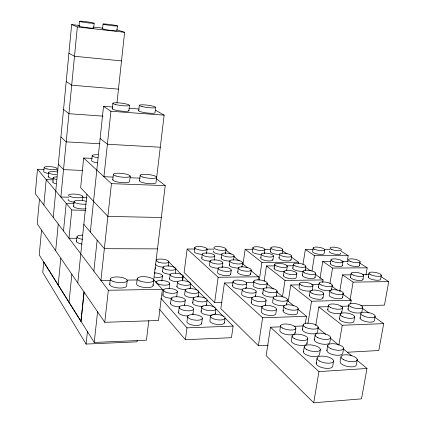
<?xml version="1.0" encoding="UTF-8"?>
<svg xmlns="http://www.w3.org/2000/svg" width="424" height="424" viewBox="0 0 424 424"><rect width="100%" height="100%" fill="white"/><g stroke="black" fill="none" stroke-linecap="round" stroke-linejoin="round"><path stroke-width="0.64" d="M44.085 169.51L37.476 169.229L35.266 193.657L108.343 290.265L104.786 322.293L158.507 320.507L162.392 289.338L153.583 279.628M39.48 199.227L37.222 223.835L104.786 322.293M44.133 167.416L43.757 171.54A6.535 1.431 5.3 0 0 48.23 173.384M41.541 230.126L39.241 254.904L80.936 321.366L84.016 292.025M43.873 205.036L46.227 179.628L53.429 179.898M48.204 176.713L48.596 172.504M43.73 261.947L42.739 272.468L86.099 344.065L137.01 341.834L137.164 340.557M52.841 182.108L53.249 177.82A6.805 1.532 5.3 0 1 56.917 176.856M53.244 217.427L71.645 24.587L79.474 25.482M55.666 250.711L58.252 224.042M71.645 24.587L77.338 26.924L60.865 197.017L68.715 197.245M79.034 26.134L79.505 21.285M58.173 285.082L60.812 258.211M63.489 230.969L66.208 203.361L74.099 203.568M37.476 169.229L71.799 210.002L68.98 238.23L76.882 238.299M73.591 206.255L74.062 201.58M93.672 28.069L94.16 23.235M69.006 302.349L71.852 274.296M92.188 158.396L83.655 157.982L80.64 187.694L107.866 216.42L161.332 217.496M76.516 241.436L76.993 236.73A7.526 2.147 5 0 1 82.707 235.15M82.532 200.504L82.929 196.598M102.55 28.821L103.043 24.03M77.783 282.941L86.925 194.325M98.029 154.765A7.87 1.569 6.2 0 0 92.183 155.677L91.663 160.701A7.86 1.611 6.1 0 0 97.435 162.869M90.323 232.008L103.514 106.334L112.736 107.028M81.026 321.381L84.111 292.046M117.453 25.949L116.945 30.724A7.261 0.472 7.6 0 1 108.873 30.136A7.261 0.472 7.6 0 1 102.793 28.731M93.837 271.09L97.149 240.117M103.514 106.334L110.929 111.258L103.928 176.707L113.129 177.078M86.099 344.065L87.434 331.589M112.254 108.804L112.837 103.35M116.992 102.751L124.614 32.303L116.669 29.749M83.655 157.982L111.438 183.645L100.896 280.418L110.139 280.306M148.813 320.639L146.428 340.181L94.239 342.433L97.589 311.677M112.768 179.813L113.362 174.397M128.896 110.712L129.5 105.285M109.737 284.43L110.325 279.135M130.21 176.087L129.601 181.483A8.464 1.892 6.2 0 1 120.262 182.458A8.464 1.892 6.2 0 1 113.028 179.347M138.712 110.775L139.321 105.396M127.242 280.444L126.633 285.718A8.485 2.841 5.3 0 1 117.231 287.854A8.485 2.841 5.3 0 1 110.007 283.714M139.512 180.847L140.132 175.504M155.672 107.299L155.041 112.652A8.236 1.214 7.1 0 1 146.206 112.864A8.236 1.214 7.1 0 1 138.902 110.478M137.228 278.822L136.613 284.048A8.337 2.777 5.9 0 0 146.359 287.589A8.337 2.777 5.9 0 0 152.783 284.573M156.657 177.168L156.021 182.49A8.316 1.85 6.6 0 1 147.096 183.465A8.316 1.85 6.6 0 1 139.708 180.386M155.534 110.256L164.136 115.153L156.504 178.811L165.228 185.617L153.716 279.776M153.181 285.32L153.817 280.116M162.519 271.63L163.023 267.555M162.498 275.632L161.92 280.301A6.689 2.184 6.2 0 1 161.804 280.858M162.906 295.21L163.516 290.339M168.339 265.572L168.842 261.587M169.568 279.013L170.093 274.863M169.77 283.338L169.165 288.097A6.826 2.284 6.3 0 1 169.065 288.686M170.533 303.743L171.163 298.766M175.859 268.593L175.345 272.659A6.466 2.051 6.6 0 1 175.255 273.189M176.925 286.725L177.465 282.485M177.364 291.389L176.739 296.249A6.975 2.39 6.5 0 1 176.649 296.864M183.104 276.448A6.609 2.115 6.7 0 1 172.42 276.581A6.609 2.115 6.7 0 1 174.391 273.157A6.609 2.115 6.7 0 1 183.104 276.448L182.569 280.598A6.598 2.147 6.7 0 0 182.643 280.041L183.179 275.902M178.52 312.674L179.273 306.918M194.971 249.063L187.148 249.031L184.111 272.478L214.634 302.561L221.885 302.381M185.246 289.852L184.684 294.166A6.885 2.343 7 0 0 187.064 296.646A6.885 2.343 7 0 0 193.842 297.775M185.24 300.452A7.139 2.47 6.7 0 1 173.697 300.749A7.139 2.47 6.7 0 1 175.796 296.721A7.139 2.47 6.7 0 1 185.24 300.452L184.588 305.423A7.134 2.507 6.7 0 0 184.663 304.771M194.828 247.383L194.309 251.331A6.238 1.823 7.3 0 0 196.519 253.314A6.238 1.823 7.3 0 0 202.661 254.315M190.201 288.331L190.758 284.101A6.747 2.21 6.9 0 0 181.801 280.683A6.747 2.21 6.9 0 0 179.882 284.281A6.747 2.21 6.9 0 0 190.758 284.101M187.662 316.14L186.979 321.323A7.468 2.761 7.1 0 0 194.054 325.325A7.468 2.761 7.1 0 0 201.665 323.061M225.165 318.17L233.121 326.114L231.451 337.7L185.399 339.719L186.968 327.847L160.86 298.236M192.708 302.556L193.291 298.151M193.577 309.308A7.303 2.592 6.9 0 1 181.817 309.668A7.303 2.592 6.9 0 1 183.852 305.423A7.303 2.592 6.9 0 1 193.577 309.308L192.899 314.385A7.293 2.629 6.8 0 0 192.962 313.702M201.76 258.031L202.296 254.003M198.178 296.408L198.755 292.094A6.895 2.311 7 0 0 189.539 288.548A6.895 2.311 7 0 0 187.684 292.327A6.895 2.311 7 0 0 198.755 292.094M207.071 249.376A6.243 1.802 7.3 0 1 197.086 249.36A6.243 1.802 7.3 0 1 198.671 246.434A6.243 1.802 7.3 0 1 207.071 249.376L206.536 253.329A6.238 1.823 7.3 0 0 206.181 252.344M201.103 311.338L201.713 306.844M210.081 260.908L209.525 265.011A6.493 1.982 7.6 0 0 211.926 267.168A6.493 1.982 7.6 0 0 218.339 268.217M201.617 323.782L202.322 318.594A7.478 2.719 7.1 0 0 192.295 314.55A7.478 2.719 7.1 0 0 190.328 319.023A7.478 2.719 7.1 0 0 202.322 318.594M206.514 304.856L207.113 300.452A7.049 2.422 7.2 0 0 197.626 296.763A7.049 2.422 7.2 0 0 195.84 300.743A7.049 2.422 7.2 0 0 207.113 300.452M214.798 256.048A6.365 1.876 7.4 0 1 204.654 256.064A6.365 1.876 7.4 0 1 206.175 253.001A6.365 1.876 7.4 0 1 214.798 256.048L214.247 260.076A6.36 1.903 7.4 0 0 214.263 259.578M210.537 315.949L209.901 320.544A7.367 2.698 7.7 0 0 217.093 324.487A7.367 2.698 7.7 0 0 224.386 322.261M218.201 268.111L217.623 272.293A6.63 2.072 7.8 0 0 224.148 275.473A6.63 2.072 7.8 0 0 230.651 273.893M214.634 302.561L218.137 277.254L187.148 249.031M221.18 258.015L221.731 254.029M215.244 313.702L215.869 309.202A7.208 2.539 7.4 0 0 206.096 305.365A7.208 2.539 7.4 0 0 204.384 309.557A7.208 2.539 7.4 0 0 215.869 309.202M222.282 267.104L222.854 263.002A6.498 1.956 7.6 0 0 213.993 259.843A6.498 1.956 7.6 0 0 212.535 263.06A6.498 1.956 7.6 0 0 222.854 263.002M226.082 249.445A6.175 1.765 7.7 0 1 216.304 249.429A6.175 1.765 7.7 0 1 217.65 246.535A6.175 1.765 7.7 0 1 226.082 249.445L225.536 253.356A6.164 1.791 7.7 0 0 225.531 252.884M232.983 282.85L224.413 282.972L220.814 308.651L258.401 345.698L268.323 345.216M229.273 264.921L229.84 260.861M230.661 274.439L231.255 270.252A6.636 2.046 7.8 0 0 222.144 266.982A6.636 2.046 7.8 0 0 220.766 270.353A6.636 2.046 7.8 0 0 231.255 270.252M224.391 322.971L225.043 318.371A7.378 2.661 7.7 0 0 214.963 314.375A7.378 2.661 7.7 0 0 213.341 318.795A7.378 2.661 7.7 0 0 225.043 318.371M234.122 256.048A6.296 1.839 7.8 0 1 224.185 256.07A6.296 1.839 7.8 0 1 225.462 253.038A6.296 1.839 7.8 0 1 234.122 256.048L233.555 260.034A6.291 1.866 7.8 0 0 233.539 259.541M232.516 285.686L233.136 281.356M237.705 272.123L238.299 267.984M242.496 262.928A6.429 1.919 8 0 1 232.394 262.986A6.429 1.919 8 0 1 233.598 259.806A6.429 1.919 8 0 1 242.496 262.928L241.908 266.993A6.418 1.945 8 0 0 241.876 266.473M243.016 264.194L245.173 249.254L253.075 249.286M242.29 289.475L241.648 293.901A7.044 2.343 8.4 0 0 244.998 296.62A7.044 2.343 8.4 0 0 252.524 297.526M246.079 287.928L246.71 283.592A6.89 2.205 8.1 0 0 237.138 280.1A6.89 2.205 8.1 0 0 235.903 283.778A6.89 2.205 8.1 0 0 246.71 283.592M252.932 247.653L252.37 251.485A6.037 1.717 8.4 0 0 254.861 253.409A6.037 1.717 8.4 0 0 260.834 254.379M250.621 274.243L251.225 270.104A6.561 1.998 8.2 0 0 242.083 266.866A6.561 1.998 8.2 0 0 240.959 270.199A6.561 1.998 8.2 0 0 251.225 270.104M253.833 281.075L253.202 285.363A6.811 2.189 8.6 0 0 256.515 287.933A6.811 2.189 8.6 0 0 263.786 288.813M251.209 302.492L251.877 297.977M260.749 257.978L261.332 254.077M255.529 296.196L256.186 291.77A7.049 2.311 8.4 0 0 246.323 288.14A7.049 2.311 8.4 0 0 245.189 292.009A7.049 2.311 8.4 0 0 256.186 291.77M258.031 280.063L258.513 276.803L250.886 270.523M259.271 280.036L261.899 262.35L245.173 249.254M264.841 249.588A6.042 1.696 8.4 0 1 255.465 249.572A6.042 1.696 8.4 0 1 256.34 246.736A6.042 1.696 8.4 0 1 264.841 249.588L264.269 253.419A6.037 1.717 8.4 0 0 264.2 252.958M264.141 281.361L266.458 265.922L275.033 265.875M262.7 293.472L263.357 289.099M261.921 306.891L261.226 311.502A7.383 2.571 8.9 0 0 267.915 315.239A7.383 2.571 8.9 0 0 275.791 313.924L276.501 309.308A7.394 2.533 8.9 0 0 266.012 305.375A7.394 2.533 8.9 0 0 265.106 309.674A7.394 2.533 8.9 0 0 276.501 309.308M270.332 251.527L270.904 247.738M266.627 287.573L267.274 283.29A6.816 2.157 8.6 0 0 257.665 279.835A6.816 2.157 8.6 0 0 256.711 283.471A6.816 2.157 8.6 0 0 267.274 283.29M258.401 345.698L262.62 317.772L224.413 282.972M265.419 304.851L266.102 300.335A7.219 2.417 8.6 0 0 255.942 296.556A7.219 2.417 8.6 0 0 254.914 300.632A7.219 2.417 8.6 0 0 266.102 300.335M272.897 259.954L273.485 256.054A6.164 1.765 8.6 0 0 264.762 253.107A6.164 1.765 8.6 0 0 263.966 256.07A6.164 1.765 8.6 0 0 273.485 256.054M274.132 268.344L274.741 264.332M278.987 257.956L279.575 254.098M273.316 297.494L272.632 301.957A7.128 2.39 9.1 0 0 276.517 304.856A7.128 2.39 9.1 0 0 284.324 305.619M280.328 326.84L270.496 327.227L266.134 355.662L313.702 402.8L361.524 398.857L366.999 368.472L356.812 360.045M282.13 253.446L282.713 249.651A5.984 1.659 8.8 0 0 274.185 246.826A5.984 1.659 8.8 0 0 273.522 249.635A5.984 1.659 8.8 0 0 282.713 249.651M276.437 295.74L277.111 291.368A6.975 2.258 8.8 0 0 267.21 287.779A6.975 2.258 8.8 0 0 266.362 291.601A6.975 2.258 8.8 0 0 277.111 291.368M283.412 275.536L284.048 271.45M282.474 296.705L285.002 280.439L266.458 265.922M286.666 270.395L287.292 266.383A6.36 1.876 8.9 0 0 278.202 263.272A6.36 1.876 8.9 0 0 277.55 266.458A6.36 1.876 8.9 0 0 287.292 266.383M280.603 325.722L279.851 330.524A7.733 2.82 9.5 0 0 288.018 334.753A7.733 2.82 9.5 0 0 294.945 332.315M283.041 310.845L283.751 306.287M291.023 259.917L291.627 256.059A6.106 1.728 9 0 0 282.872 253.133A6.106 1.728 9 0 0 282.299 256.075A6.106 1.728 9 0 0 291.627 256.059M286.698 304.289L287.398 299.821A7.139 2.359 9.1 0 0 277.195 296.09A7.139 2.359 9.1 0 0 276.469 300.113A7.139 2.359 9.1 0 0 287.398 299.821M292.793 268.222L293.419 264.253M288.188 301.66L290.806 284.986L299.275 284.854M298.337 263.516L298.544 262.228L291.209 256.944M296.869 273.549A6.498 1.956 9.2 0 1 286.974 273.66A6.498 1.956 9.2 0 1 287.525 270.327A6.498 1.956 9.2 0 1 296.869 273.549L296.222 277.635A6.487 1.982 9.2 0 1 288.617 278.393A6.487 1.982 9.2 0 1 283.741 275.07M299.71 283.423L299.037 287.642A6.72 2.12 9.6 0 0 302.879 290.276A6.72 2.12 9.6 0 0 310.193 291.007M302.99 264.364L305.36 249.482L313.198 249.513M292.12 335.999L291.341 340.912A7.939 2.963 9.9 0 0 299.821 345.343A7.939 2.963 9.9 0 0 306.806 342.735M302.37 275.335L303.012 271.291M298.178 308.677L297.447 313.235A7.303 2.507 9.4 0 1 288.898 314.354A7.303 2.507 9.4 0 1 283.407 310.251M295.104 333.079L295.873 328.277M305.852 266.277L305.216 270.247A6.291 1.86 9.3 0 0 305.068 269.738M313.182 247.934L312.589 251.639A5.851 1.601 9.5 0 0 318.217 254.188A5.851 1.601 9.5 0 0 324.143 253.51L324.747 249.805M302.423 329.602L303.192 324.858M311.963 271.042L314.444 255.693L305.36 249.482M309.409 295.682L310.108 291.378M305.328 323.438L306.488 316.299L297.844 309.181M312.986 285.606L312.303 289.825A6.72 2.12 9.6 0 1 311.301 290.737M315.059 277.413L315.716 273.363M307.941 323.353L311.545 301.226L290.806 284.986M303.43 351.846L304.252 346.816M306.997 343.541L307.798 338.628M318.472 287.302L319.155 283.131M320.003 278.271L322.77 261.385L330.656 261.364M322.664 282.479L323.088 279.93L315.101 274.169M315.748 325.59L318.827 306.928L328.69 306.647M314.338 339.831L315.138 334.981M322.982 297.918L323.692 293.615M318.297 327.376L317.507 332.119A7.648 2.745 10.1 0 1 308.72 333.439A7.648 2.745 10.1 0 1 302.768 328.939M330.344 263.675L330.98 259.848M316.182 363.379L317.041 358.227M329.973 283.497L332.549 268.069L322.77 261.385M329.872 290.991L329.156 295.247A6.816 2.157 10.3 0 0 336.709 298.676A6.816 2.157 10.3 0 0 342.364 296.853M320.353 349.53L319.516 354.559A8.162 3.122 10.4 0 1 310.161 356.149A8.162 3.122 10.4 0 1 303.791 351.093M327.715 309.865L328.457 305.413M331.61 289.459L332.31 285.288M313.702 402.8L318.933 371.599L270.496 327.227M326.872 350.595L327.71 345.629M342.338 265.625L342.99 261.799M330.641 337.573L329.819 342.428A7.855 2.883 10.5 0 1 320.904 343.859A7.855 2.883 10.5 0 1 314.661 339.131M339.825 290.811L342.528 274.89L350.982 274.8M347.214 261.518L348.199 255.704L341.309 251.299M342.597 297.457L343.323 293.201M339.417 318.933L340.196 314.385M341.824 312.202L342.581 307.745M333.598 361.02L332.713 366.172A8.395 3.286 10.9 0 1 323.215 367.905A8.395 3.286 10.9 0 1 316.521 362.573M338.84 345.11L342.248 325.266L318.827 306.928M350.5 277.338L351.178 273.363M348.003 309.25L348.761 304.845M349.98 300.298L353.113 282.13L342.528 274.89M340.954 356.854L340.08 361.937A8.31 3.185 11.4 0 0 348.305 366.596A8.31 3.185 11.4 0 0 356.414 364.693L357.31 359.605M350.569 304.04L351.226 300.224L342.65 294.039M343.626 348.3L342.767 353.266A8.072 3.032 10.9 0 1 333.725 354.824A8.072 3.032 10.9 0 1 327.174 349.853M359.488 265.535L360.146 261.74M354.665 316.786L353.87 321.334A7.341 2.491 10.8 0 1 345.746 322.51A7.341 2.491 10.8 0 1 339.672 318.323M362.997 279.379L363.691 275.404M365.939 274.969L367.189 267.836L359.637 263.007M360.045 318.196L360.835 313.702M362.743 307.151L361.964 311.555A7.097 2.321 10.8 0 1 354.178 312.621A7.097 2.321 10.8 0 1 348.226 308.677M368.239 277.121L368.933 273.194M381.33 275.208L380.625 279.14A6.296 1.818 10.8 0 1 373.846 279.882A6.296 1.818 10.8 0 1 368.403 276.671M375.155 316.071L374.344 320.571A7.277 2.422 11.2 0 1 366.463 321.726A7.277 2.422 11.2 0 1 360.252 317.597M380.975 276.639L388.734 281.6L384.462 305.121L360.803 305.799M374.736 317.173L383.694 323.634L378.791 350.521L347.346 352.249M318.933 371.599L366.999 368.472M342.248 325.266L383.694 323.634M294.092 326.305L303.271 325.95M186.968 327.847L233.121 326.114M262.62 317.772L306.488 316.299M340.525 306.308L348.417 306.08M311.545 301.226L351.226 300.224M339.105 291.007L340.408 290.981M108.343 290.265L162.392 289.338M353.113 282.13L388.734 281.6M311.656 284.652L318.827 284.541M285.002 280.439L323.088 279.93M246.174 282.66L254.087 282.548M218.137 277.254L258.513 276.803M127.306 280.1L137.212 279.978M362.69 274.673L369.193 274.604M332.549 268.069L367.189 267.836M286.9 265.811L293.498 265.779M341.829 261.327L348.401 261.311M261.899 262.35L298.544 262.228M314.444 255.693L348.199 255.704M157.495 248.877L104.352 248.676L83.835 224.301M206.705 249.105L213.876 249.132M264.269 249.328L270.851 249.349M324.296 249.556L330.174 249.577M71.799 210.002L85.706 210.325M82.452 197.648L87.031 197.78M111.438 183.645L165.228 185.617M130.216 177.762L140.074 178.154M82.59 170.443L63.52 169.627L58.327 164.152M56.641 170.04L57.966 170.098M99.921 143.768L66.208 141.865L60.918 136.978M160.288 147.229L107.399 144.245L100.138 138.484M103 116.118L68.932 113.717L63.547 109.445M110.929 111.258L164.136 115.153M129.198 108.268L139.072 109.016M118.466 89.146L71.698 85.187L66.213 81.54M121.518 60.918L74.497 56.254L68.911 53.26M77.338 26.924L124.614 32.303M93.179 27.056L102.963 28.18M282.305 250.52L287.016 253.923M305.519 267.263L310.31 270.719M331.928 286.306L337.292 290.17M362.096 308.062L368.944 312.997M225.976 250.012L231.059 254.199M233.603 256.292L239.194 260.898M242.242 263.41L247.33 267.592M266.823 283.64L273.432 289.083M276.485 291.595L283.094 297.039M287.165 300.388L293.774 305.831M317.613 327.598L325.759 334.34M330.338 338.129L338.485 344.871M343.069 348.666L351.724 355.826M168.54 261.603L182.113 275.16M183.046 276.093L197.086 290.117M198.024 291.055L205.508 298.533M206.912 299.938L214.401 307.416M215.805 308.82L223.294 316.299M159.668 309.531L185.399 339.719M44.08 262.504L94.239 342.433M340.663 253.096A5.809 1.569 9.8 0 1 335.087 254.204A5.809 1.569 9.8 0 1 329.612 251.305M362.748 278.849A6.344 1.86 10.5 0 1 356.854 280.275A6.344 1.86 10.5 0 1 350.696 276.883M330.688 290.361A6.662 2.067 10 0 1 322.415 289.905A6.662 2.067 10 0 1 318.737 286.804M331.404 288.887A6.662 2.067 10 0 1 331.367 289.963M322.786 297.309A6.879 2.21 9.9 0 1 316.007 299.026A6.879 2.21 9.9 0 1 309.706 295.152M255.46 295.57A7.044 2.343 8.4 0 1 255.121 296.742M276.331 295.125A6.964 2.284 8.9 0 1 276.072 296.281M273.586 297.054A6.964 2.284 8.9 0 1 265.403 295.888A6.964 2.284 8.9 0 1 263.087 292.936M265.334 304.194A7.208 2.449 8.6 0 1 265.021 305.434M262.901 306.202A7.208 2.449 8.6 0 1 254.183 305.158A7.208 2.449 8.6 0 1 251.633 301.925M286.571 303.637A7.128 2.39 9.1 0 1 286.348 304.856M246.031 287.329A6.885 2.237 8.1 0 1 245.66 288.447M242.04 289.237A6.885 2.237 8.1 0 1 234.546 287.838A6.885 2.237 8.1 0 1 232.962 285.172M266.542 286.984A6.811 2.189 8.6 0 1 266.256 288.087M93.439 27.91A7.383 0.482 7.5 0 1 86.231 27.576A7.383 0.482 7.5 0 1 79.325 26.044M128.557 110.351A8.385 1.246 6.9 0 1 120.739 111.04A8.385 1.246 6.9 0 1 112.514 108.507M97.971 157.808A7.87 1.569 6.2 0 1 92.183 155.677M86.099 208.751A7.404 1.876 5.3 0 1 77.136 208.226A7.404 1.876 5.3 0 1 73.898 205.794M86.099 204.135A7.409 1.844 5.4 0 1 75.991 203.054A7.409 1.844 5.4 0 1 76.156 200.531A7.409 1.844 5.4 0 1 86.284 201.321M359.255 265.053A6.037 1.685 10.2 0 1 353.621 266.304A6.037 1.685 10.2 0 1 347.791 263.193M342.136 265.143A6.084 1.723 9.9 0 1 336.306 266.404A6.084 1.723 9.9 0 1 330.566 263.262M74.433 202.206A7.24 1.791 5.3 0 1 68.359 199.365M341.58 311.534A7.16 2.38 10.4 0 1 334.716 313.458A7.16 2.38 10.4 0 1 327.98 309.287M56.365 179.469A6.805 1.532 5.3 0 1 53.244 177.826M55.952 183.778A6.8 1.558 5.3 0 1 53.164 181.737M56.657 174.741A6.673 1.463 5.3 0 1 48.59 172.52A6.673 1.463 5.3 0 1 57.256 171.959M52.799 178.626A6.667 1.495 5.3 0 1 48.527 176.358M278.828 254.395A5.978 1.685 8.8 0 1 272.293 253.213A5.978 1.685 8.8 0 1 270.655 251.141M272.807 259.472A6.159 1.786 8.6 0 1 266.32 260.707A6.159 1.786 8.6 0 1 261.099 257.564M290.906 259.44A6.1 1.749 9 0 1 284.626 260.665A6.1 1.749 9 0 1 279.299 257.553M82.42 239.295A7.526 2.147 5 0 1 76.993 236.74M81.927 244.033A7.521 2.184 5 0 1 76.823 240.896M221.81 254.336A6.164 1.791 7.7 0 1 215.127 253.117A6.164 1.791 7.7 0 1 213.844 250.982M229.797 261.073A6.291 1.866 7.8 0 1 222.971 259.822A6.291 1.866 7.8 0 1 221.604 257.591M210.336 261.126A6.36 1.903 7.4 0 1 203.456 259.859A6.36 1.903 7.4 0 1 202.222 257.607M222.282 266.585A6.493 1.982 7.6 0 1 221.847 267.555M239.104 268.053A6.418 1.945 8 0 1 231.557 266.972A6.418 1.945 8 0 1 229.686 264.481M250.568 273.703A6.556 2.03 8.2 0 1 243.461 275.144A6.556 2.03 8.2 0 1 238.113 271.657M303.208 271.259A6.291 1.86 9.3 0 1 295.639 270.332A6.291 1.86 9.3 0 1 293.09 267.783M286.55 269.876A6.355 1.903 8.9 0 1 286.354 270.841M284.122 271.461A6.355 1.903 8.9 0 1 276.665 270.395A6.355 1.903 8.9 0 1 274.466 267.899M314.889 276.877A6.429 1.935 9.5 0 1 308.481 278.314A6.429 1.935 9.5 0 1 302.656 274.874M164.024 289.99A6.826 2.284 6.3 0 1 162.848 289.931M170.522 274.323A6.466 2.051 6.6 0 1 162.631 271.106M215.26 313.029A7.197 2.571 7.4 0 1 213.791 314.772M212.456 315.096A7.197 2.571 7.4 0 1 203.716 314.062A7.197 2.571 7.4 0 1 201.628 310.75M188.272 315.949A7.293 2.629 6.8 0 1 181.096 314.751A7.293 2.629 6.8 0 1 178.615 311.995M179.421 306.897A7.134 2.507 6.7 0 1 170.639 303.096M206.546 304.215A7.038 2.454 7.2 0 1 206.011 305.423M203.234 306.239A7.038 2.454 7.2 0 1 194.966 305.057A7.038 2.454 7.2 0 1 193.233 301.999M155.221 267.692A6.561 2.062 6.1 0 1 154.855 269.24M154.977 272.833A6.551 2.094 6.1 0 1 154.855 273.363M190.265 287.748A6.742 2.242 6.8 0 1 189.687 288.839M185.913 289.613A6.742 2.242 6.8 0 1 179.288 288.516A6.742 2.242 6.8 0 1 177.009 286.142M198.225 295.798A6.885 2.343 7 0 1 197.669 296.943M172.128 298.247A6.975 2.39 6.5 0 1 165.281 297.113A6.975 2.39 6.5 0 1 163.023 294.595M163.563 267.152A6.339 1.966 6.4 0 1 155.878 264.046M168.01 265.037A6.339 1.966 6.4 0 1 168.243 266.081M156.827 282.082A6.689 2.184 6.2 0 1 155.672 282.029M177.778 281.806A6.598 2.147 6.7 0 1 169.664 278.462M154.336 272.865A6.694 2.157 6.2 0 1 162.514 275.748A6.694 2.157 6.2 0 1 154.506 277.111M331.685 249.413A5.814 1.548 9.8 0 0 341.278 250.245A5.814 1.548 9.8 0 0 334.255 247.197A5.814 1.548 9.8 0 0 331.685 249.413M370.942 274.826A6.302 1.791 10.7 0 0 381.187 275.658A6.302 1.791 10.7 0 0 373.268 272.155A6.302 1.791 10.7 0 0 370.942 274.826M321.032 284.928A6.667 2.041 9.9 0 0 332.066 285.787A6.667 2.041 9.9 0 0 324.095 281.96A6.667 2.041 9.9 0 0 321.032 284.928M301.501 285.241A6.731 2.088 9.6 0 0 312.705 286.11A6.731 2.088 9.6 0 0 304.829 282.241A6.731 2.088 9.6 0 0 301.501 285.241M312 293.281A6.885 2.184 9.9 0 0 323.427 294.145A6.885 2.184 9.9 0 0 315.271 290.111A6.885 2.184 9.9 0 0 312 293.281M331.849 292.867A6.826 2.131 10.2 0 0 343.096 293.721A6.826 2.131 10.2 0 0 334.843 289.74A6.826 2.131 10.2 0 0 331.849 292.867M314.799 249.349A5.857 1.579 9.5 0 0 324.524 250.187A5.857 1.579 9.5 0 0 317.576 247.113A5.857 1.579 9.5 0 0 314.799 249.349M353.118 275.017A6.355 1.834 10.4 0 0 363.516 275.86A6.355 1.834 10.4 0 0 355.672 272.314A6.355 1.834 10.4 0 0 353.118 275.017M285.612 308.396A7.309 2.47 9.4 0 0 297.839 309.271A7.309 2.47 9.4 0 0 289.428 304.829A7.309 2.47 9.4 0 0 285.612 308.396M105.242 24.645A7.272 0.44 7.6 0 0 117.241 26.039A7.272 0.44 7.6 0 0 108.268 24.306A7.272 0.44 7.6 0 0 105.242 24.645M81.609 21.889A7.394 0.445 7.6 0 0 93.895 23.315A7.394 0.445 7.6 0 0 84.991 21.582A7.394 0.445 7.6 0 0 81.609 21.889M142.056 106.567A8.247 1.171 7.2 0 0 155.513 107.585A8.247 1.171 7.2 0 0 144.929 104.924A8.247 1.171 7.2 0 0 142.056 106.567M115.455 104.527A8.395 1.198 6.9 0 0 129.283 105.571A8.395 1.198 6.9 0 0 118.773 102.889A8.395 1.198 6.9 0 0 115.455 104.527M116.012 176.002A8.48 1.844 6.3 0 0 129.993 176.548A8.48 1.844 6.3 0 0 119.356 173.225A8.48 1.844 6.3 0 0 116.012 176.002M142.904 177.094A8.326 1.802 6.7 0 0 156.504 177.624A8.326 1.802 6.7 0 0 145.792 174.338A8.326 1.802 6.7 0 0 142.904 177.094M350.07 261.317A6.042 1.659 10.2 0 0 359.976 262.154A6.042 1.659 10.2 0 0 352.54 258.894A6.042 1.659 10.2 0 0 350.07 261.317M332.745 261.37A6.09 1.696 9.9 0 0 342.783 262.212A6.09 1.696 9.9 0 0 335.421 258.921A6.09 1.696 9.9 0 0 332.745 261.37M70.506 196.688A7.25 1.754 5.4 0 0 82.648 197.028A7.25 1.754 5.4 0 0 73.977 194.065A7.25 1.754 5.4 0 0 70.506 196.688M330.529 307.469A7.166 2.348 10.4 0 0 342.343 308.322A7.166 2.348 10.4 0 0 333.688 303.997A7.166 2.348 10.4 0 0 330.529 307.469M350.924 306.875A7.102 2.29 10.8 0 0 362.546 307.723A7.102 2.29 10.8 0 0 353.786 303.452A7.102 2.29 10.8 0 0 350.924 306.875M342.385 316.548A7.351 2.454 10.7 0 0 354.448 317.396A7.351 2.454 10.7 0 0 345.459 312.875A7.351 2.454 10.7 0 0 342.385 316.548M363.119 315.832A7.288 2.39 11.2 0 0 374.98 316.675A7.288 2.39 11.2 0 0 365.891 312.212A7.288 2.39 11.2 0 0 363.119 315.832M47.122 168.948A6.54 1.405 5.3 0 0 57.145 168.72A6.54 1.405 5.3 0 0 47.647 166.558A6.54 1.405 5.3 0 0 47.122 168.948M139.989 281.022A8.348 2.73 6 0 0 153.658 280.815A8.348 2.73 6 0 0 142.93 276.644A8.348 2.73 6 0 0 139.989 281.022M112.97 281.366A8.496 2.798 5.4 0 0 127.015 281.154A8.496 2.798 5.4 0 0 116.372 276.925A8.496 2.798 5.4 0 0 112.97 281.366M295.062 265.853A6.302 1.834 9.3 0 0 305.577 266.717A6.302 1.834 9.3 0 0 298.263 263.262A6.302 1.834 9.3 0 0 295.062 265.853M304.739 272.961A6.434 1.908 9.5 0 0 315.451 273.825A6.434 1.908 9.5 0 0 307.898 270.236A6.434 1.908 9.5 0 0 304.739 272.961M158.544 284.101A6.837 2.252 6.4 0 0 169.664 283.916A6.837 2.252 6.4 0 0 160.754 280.465A6.837 2.252 6.4 0 0 158.544 284.101M165.27 269.208A6.471 2.025 6.6 0 0 175.774 269.118A6.471 2.025 6.6 0 0 167.289 265.943A6.471 2.025 6.6 0 0 165.27 269.208M165.948 292.237A6.985 2.359 6.5 0 0 177.274 291.998A6.985 2.359 6.5 0 0 168.105 288.41A6.985 2.359 6.5 0 0 165.948 292.237M158.417 262.138A6.344 1.945 6.5 0 0 168.747 262.09A6.344 1.945 6.5 0 0 160.479 259.027A6.344 1.945 6.5 0 0 158.417 262.138M317.338 337.43A7.865 2.846 10.5 0 0 330.349 338.273A7.865 2.846 10.5 0 0 320.973 333.195A7.865 2.846 10.5 0 0 317.338 337.43M319.41 361.004A8.406 3.244 10.8 0 0 333.296 361.826A8.406 3.244 10.8 0 0 323.247 356.128A8.406 3.244 10.8 0 0 319.41 361.004M294.203 338.49A7.95 2.926 9.9 0 0 307.453 339.338A7.95 2.926 9.9 0 0 298.215 334.186A7.95 2.926 9.9 0 0 294.203 338.49M306.473 349.445A8.167 3.079 10.3 0 0 320.03 350.282A8.167 3.079 10.3 0 0 310.4 344.871A8.167 3.079 10.3 0 0 306.473 349.445M330.052 348.215A8.082 2.989 10.9 0 0 343.361 349.047A8.082 2.989 10.9 0 0 333.593 343.716A8.082 2.989 10.9 0 0 330.052 348.215M343.451 359.584A8.321 3.148 11.4 0 0 357.072 360.395A8.321 3.148 11.4 0 0 346.885 354.798A8.321 3.148 11.4 0 0 343.451 359.584M305.264 327.185A7.659 2.708 10.1 0 0 317.984 328.038A7.659 2.708 10.1 0 0 308.979 323.194A7.659 2.708 10.1 0 0 305.264 327.185M282.559 328.086A7.743 2.783 9.5 0 0 295.512 328.945A7.743 2.783 9.5 0 0 286.629 324.037A7.743 2.783 9.5 0 0 282.559 328.086"/></g></svg>
